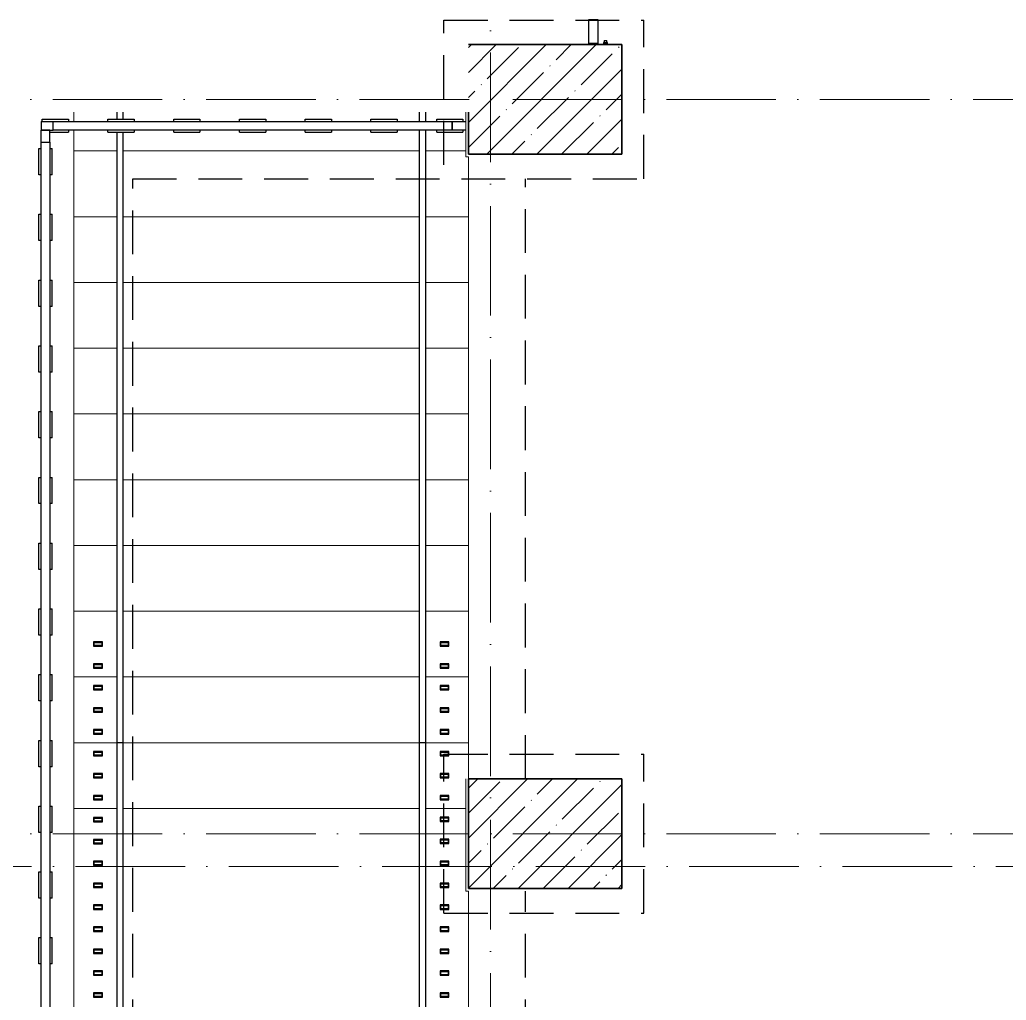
# Model space of a CAD drawing. Header units: millimetres. Extents: x -213536 to 1564669, y -45299 to 942238.
# Drawn here: x 522718 to 527220, y 516092 to 520566 of the extents above; entities that cross this region are included whole.
import ezdxf

# ---------------------------------------------------------------- set-up
doc = ezdxf.new("R2010")
doc.units = ezdxf.units.MM
doc.linetypes.add('50_200_ШТРИХ_1Т_ш5_п1_п1_', pattern=[700, 500, -100, 0, -100])
doc.linetypes.add('Штриховая _2 мм - 1 мм_', pattern=[300, 200, -100])
for name, color, linetype, lineweight in [('0-1', 7, 'Continuous', 5), ('0-2', 7, 'Continuous', 9), ('3) ЖБ 4м', 3, 'Continuous', 30), ('Контуры', 7, 'Continuous', 9), ('Линии подступенков', 7, 'Continuous', 9), ('Линии свеса', 7, 'Continuous', 9), ('Несущие колонны', 7, 'Continuous', 9), ('Несущие колонны-1', 7, 'Continuous', 35), ('Ограждение-1', 7, 'Continuous', 25), ('Оси-2', 7, '50_200_ШТРИХ_1Т_ш5_п1_п1_', 9), ('Стены-1', 7, 'Continuous', 13)]:
    doc.layers.add(name, color=color, linetype=linetype, lineweight=lineweight)
doc.layers.add('СТ-1_1', color=7, linetype='Штриховая _2 мм - 1 мм_', lineweight=90, true_color=0x888888)
doc.layers.get('0-2').off()

# ---------------------------------------------------------------- blocks, each defined once
blk = doc.blocks.new('Ос 3 эт верх часть')
at = {"layer": 'Оси-2'}
for p, q in [((524866, 499613), (524866, 535177.6)), ((502566, 520202.4), (535374.3, 520202.4)), ((502566, 516852.4), (534857.8, 516852.4)), ((535374.3, 516702.4), (481366, 516702.4))]:
    blk.add_line(p, q, dxfattribs=at)
blk = doc.blocks.new('BSC_Колонна _Прямоугольная - 500х700-V99-АИ2_03_План отделки стен 3-го этажа _Часть 1_')
at = {"layer": 'Несущие колонны'}
h = blk.add_hatch(dxfattribs=at)
h.set_pattern_fill('FP_97', color=256, style=0, pattern_type=2)
h.set_pattern_definition([(315, (-71950, 95950), (114.04925, 114.04925), []), (315, (-71950, 95835.95), (114.04925, 114.04925), [201.613, -40.323, 3.353, -36.97])])
h.paths.add_polyline_path([(-250, 28.2), (-250, -350), (250, -350), (250, 350), (-250, 350)], flags=0)
at = {"layer": 'Несущие колонны-1'}
for p, q in [((250, 350), (-250, 350)), ((-250, 350), (-250, -350)), ((250, -350), (250, 350)), ((-250, -350), (250, -350))]:
    blk.add_line(p, q, dxfattribs=at)
blk = doc.blocks.new('BSC_Колонна _Прямоугольная - 500х700-V100-АИ2_03_План отделки стен 3-го этажа _Часть 1_')
at = {"layer": 'Несущие колонны'}
h = blk.add_hatch(dxfattribs=at)
h.set_pattern_fill('FP_98', color=256, style=0, pattern_type=2)
h.set_pattern_definition([(315, (-75300, 95950), (114.04925, 114.04925), []), (315, (-75300, 95835.95), (114.04925, 114.04925), [201.613, -40.323, 3.353, -36.97])])
h.paths.add_polyline_path([(-250, 350), (-250, -350), (250, -350), (250, 350), (-58.3, 350)], flags=0)
at = {"layer": 'Несущие колонны-1'}
for p, q in [((-58.3, 350), (-250, 350)), ((-250, 350), (-250, -350)), ((250, -350), (250, 350)), ((-250, -350), (250, -350))]:
    blk.add_line(p, q, dxfattribs=at)
blk = doc.blocks.new('О_Элемент ограждения_Тетива_Труба_ГОСТ 8645-68 - О_Тетива_Труба_ГОСТ 8645-68-34877356-АИ2_03_План отделки стен 3-го этажа _Часть 1_')
at = {"layer": 'Ограждение-1'}
for p, q in [((0, -20), (0, 20)), ((0, 20), (8800, 20)), ((8800, -20), (0, -20))]:
    blk.add_line(p, q, dxfattribs=at)
blk = doc.blocks.new('О_Полоса_Трапеция прямоугольная_Прокат_ГОСТ 1032 - Крепежная пластина-34861005-АИ2_03_План отделки стен 3-го этажа _Часть 1_')
at = {"layer": 'Ограждение-1'}
for p, q in [((0, 30), (0, 20)), ((0, 30), (120, 30)), ((120, 20), (120, 30)), ((0, -20), (0, -30)), ((0, -30), (120, -30)), ((120, -30), (120, -20))]:
    blk.add_line(p, q, dxfattribs=at)
blk = doc.blocks.new('О_Элемент ограждения подвала_Маршевый_Площадочный__Труба_ГОСТ 8645-68 - О_Элемент ограждения подвала_Маршевый_Площадочный__Труба_ГОСТ 8645-68-34913015-АИ2_03_План отделки стен 3-го этажа _Часть 1_')
at = {"layer": 'Ограждение-1'}
for p, q in [((0, 20), (-55, 20)), ((-55, 20), (-55, -20)), ((0, -20), (0, 20)), ((0, -20), (-55, -20))]:
    blk.add_line(p, q, dxfattribs=at)
blk = doc.blocks.new('О_Элемент ограждения подвала_Маршевый_Площадочный__Труба_ГОСТ 8645-68 - О_Элемент ограждения подвала_Маршевый_Площадочный__Труба_ГОСТ 8645-68-34879188-АИ2_03_План отделки стен 3-го этажа _Часть 1_')
at = {"layer": 'Ограждение-1'}
for p, q in [((0, 20), (-54.3, 20)), ((-54.3, 20), (-54.3, -20)), ((0, -20), (0, 20)), ((0, -20), (-54.3, -20))]:
    blk.add_line(p, q, dxfattribs=at)
blk = doc.blocks.new('О_Элемент ограждения_Тетива_Труба_ГОСТ 8645-68 - О_Тетива_Труба_ГОСТ 8645-68-34998020-АИ2_03_План отделки стен 3-го этажа _Часть 1_')
at = {"layer": 'Ограждение-1'}
for p, q in [((0, -20), (0, 20)), ((0, 20), (110, 20)), ((110, 20), (110, -20)), ((110, -20), (0, -20))]:
    blk.add_line(p, q, dxfattribs=at)
blk = doc.blocks.new('О_Анкер клиновой4 - Анкер клиновой МКТ В 12-10-25_105-27393085-АИ2_03_План отделки стен 3-го этажа _Часть 1_')
at = {"layer": 'Ограждение-1'}
for p, q in [((96219, 80900), (96219, 80895)), ((96231, 80895), (96231, 80900)), ((96216, 80895), (96216, 80891)), ((96216, 80895), (96234, 80895)), ((96217.2, 80895), (96216, 80895)), ((96216, 80891), (96217.2, 80891)), ((96234, 80891), (96216, 80891)), ((96219, 80891), (96219, 80881)), ((96231, 80881), (96219, 80881)), ((96231, 80881), (96231, 80891)), ((96234, 80895), (96232.8, 80895)), ((96232.8, 80891), (96234, 80891)), ((96234, 80891), (96234, 80895))]:
    blk.add_line(p, q, dxfattribs=at)
blk = doc.blocks.new('О_Балясина_Труба_ГОСТ 1 - О_Балясина_Труба_ГОСТ 8645-68 2-34827333-АИ2_03_План отделки стен 3-го этажа _Часть 1_')
at = {"layer": 'Ограждение-1'}
for p, q in [((20, 10), (-20, 10)), ((-20, 10), (-20, -10)), ((-17, -7), (-17, 7)), ((-17, 7), (17, 7)), ((17, 7), (17, -7)), ((20, -10), (20, 10)), ((-20, -10), (20, -10)), ((17, -7), (-17, -7))]:
    blk.add_line(p, q, dxfattribs=at)
blk = doc.blocks.new('О_Элемент поручня_Маршевый с прямым участком_Труба_ГОСТ 8732-78 - О_Элемент поручня_Маршевый с прямым участком_Труба_ГОСТ 8732-78-34824621-АИ2_03_План отделки стен 3-го этажа _Часть 1_')
at = {"layer": 'Ограждение-1'}
for p, q in [((-4202, 0), (-5903.4, 0)), ((-5903.4, -30), (-4202, -30)), ((-1415, 0), (-4202, 0)), ((-4202, -30), (-1415, -30)), ((-1323.3, 0), (-1355, 0)), ((-1355, -30), (-1323.3, -30))]:
    blk.add_line(p, q, dxfattribs=at)
for points, knots in [([(-4202, 0), (-4201.7, 0), (-4201, -0.3), (-4200.2, -1.9), (-4199.4, -4.3), (-4198.7, -8.5), (-4198.4, -12.4), (-4198.4, -15)], [-0.5, -0.5, -0.5, -0.5, -0.4166667, -0.3333333, -0.25, -0.1666667, 0, 0, 0, 0]), ([(-4198.4, -15), (-4198.4, -17.6), (-4198.7, -21.5), (-4199.4, -25.7), (-4200.2, -28.1), (-4201, -29.7), (-4201.7, -30), (-4202, -30)], [-1, -1, -1, -1, -0.8333333, -0.75, -0.6666667, -0.5833333, -0.5, -0.5, -0.5, -0.5])]:
    blk.add_open_spline(points, degree=3, knots=knots, dxfattribs=at)
blk = doc.blocks.new('О_Балясина_Труба_ГОСТ 1 - О_Балясина_Труба_ГОСТ 8645-68 2-34874060-АИ2_03_План отделки стен 3-го этажа _Часть 1_')
at = {"layer": 'Ограждение-1'}
for p, q in [((20, 10), (-20, 10)), ((-20, 10), (-20, -10)), ((-17, -7), (-17, 7)), ((-17, 7), (17, 7)), ((17, 7), (17, -7)), ((20, -10), (20, 10)), ((-20, -10), (20, -10)), ((17, -7), (-17, -7))]:
    blk.add_line(p, q, dxfattribs=at)
blk = doc.blocks.new('О_Балясина_Труба_ГОСТ 1 - О_Балясина_Труба_ГОСТ 8645-68 2-34876323-АИ2_03_План отделки стен 3-го этажа _Часть 1_')
at = {"layer": 'Ограждение-1'}
for p, q in [((20, 10), (-20, 10)), ((-20, 10), (-20, -10)), ((-17, -7), (-17, 7)), ((-17, 7), (17, 7)), ((17, 7), (17, -7)), ((20, -10), (20, 10)), ((-20, -10), (20, -10)), ((17, -7), (-17, -7))]:
    blk.add_line(p, q, dxfattribs=at)
blk = doc.blocks.new('О_Балясина_Труба_ГОСТ 1 - О_Балясина_Труба_ГОСТ 8645-68 2-34906420-АИ2_03_План отделки стен 3-го этажа _Часть 1_')
at = {"layer": 'Ограждение-1'}
for p, q in [((20, 10), (-20, 10)), ((-20, 10), (-20, -10)), ((-17, 7), (17, 7)), ((-17, -7), (-17, 7)), ((17, 7), (17, -7)), ((20, -10), (20, 10)), ((-20, -10), (20, -10)), ((17, -7), (-17, -7))]:
    blk.add_line(p, q, dxfattribs=at)
blk = doc.blocks.new('О_Элемент поручня_Маршевый с прямым участком_Труба_ГОСТ 8732-78 - О_Элемент поручня_Маршевый с прямым участком_Труба_ГОСТ 8732-78-34906426-АИ2_03_План отделки стен 3-го этажа _Часть 1_')
at = {"layer": 'Ограждение-1'}
for p, q in [((-4202, 30), (-5903.4, 30)), ((-1405, 30), (-4202, 30)), ((-1323.3, 30), (-1365, 30)), ((-5903.4, 0), (-4202, 0)), ((-4202, 0), (-1405, 0)), ((-1365, 0), (-1323.3, 0))]:
    blk.add_line(p, q, dxfattribs=at)
for points, knots in [([(-4202, 30), (-4201.7, 30), (-4201, 29.7), (-4200.2, 28.1), (-4199.4, 25.7), (-4198.7, 21.5), (-4198.4, 17.6), (-4198.4, 15)], [-0.5, -0.5, -0.5, -0.5, -0.4166667, -0.3333333, -0.25, -0.1666667, 0, 0, 0, 0]), ([(-4198.4, 15), (-4198.4, 12.4), (-4198.7, 8.5), (-4199.4, 4.3), (-4200.2, 1.9), (-4201, 0.3), (-4201.7, 0), (-4202, 0)], [-1, -1, -1, -1, -0.8333333, -0.75, -0.6666667, -0.5833333, -0.5, -0.5, -0.5, -0.5])]:
    blk.add_open_spline(points, degree=3, knots=knots, dxfattribs=at)
blk = doc.blocks.new('О_Балясина_Труба_ГОСТ 1 - О_Балясина_Труба_ГОСТ 8645-68 2-34906428-АИ2_03_План отделки стен 3-го этажа _Часть 1_')
at = {"layer": 'Ограждение-1'}
for p, q in [((20, 10), (-20, 10)), ((-20, 10), (-20, -10)), ((-17, 7), (17, 7)), ((-17, -7), (-17, 7)), ((17, 7), (17, -7)), ((20, -10), (20, 10)), ((-20, -10), (20, -10)), ((17, -7), (-17, -7))]:
    blk.add_line(p, q, dxfattribs=at)
blk = doc.blocks.new('О_Балясина_Труба_ГОСТ 1 - О_Балясина_Труба_ГОСТ 8645-68 2-34906429-АИ2_03_План отделки стен 3-го этажа _Часть 1_')
at = {"layer": 'Ограждение-1'}
for p, q in [((20, 10), (-20, 10)), ((-20, 10), (-20, -10)), ((-17, 7), (17, 7)), ((-17, -7), (-17, 7)), ((17, 7), (17, -7)), ((20, -10), (20, 10)), ((-20, -10), (20, -10)), ((17, -7), (-17, -7))]:
    blk.add_line(p, q, dxfattribs=at)
blk = doc.blocks.new('О_Элемент ограждения_Тетива_Труба_ГОСТ 8645-68 - О_Тетива_Труба_ГОСТ 8645-68-34912924-АИ2_03_План отделки стен 3-го этажа _Часть 1_')
at = {"layer": 'Ограждение-1'}
for p, q in [((0, -20), (0, 20)), ((0, 20), (1820, 20)), ((1820, 20), (1820, -20)), ((1820, -20), (0, -20))]:
    blk.add_line(p, q, dxfattribs=at)
blk = doc.blocks.new('О_Элемент ограждения_Тетива_Труба_ГОСТ 8645-68 - О_Тетива_Труба_ГОСТ 8645-68-34910885-АИ2_03_План отделки стен 3-го этажа _Часть 1_')
at = {"layer": 'Ограждение-1'}
for p, q in [((0, -20), (0, 20)), ((0, 20), (63, 20)), ((63, -20), (0, -20))]:
    blk.add_line(p, q, dxfattribs=at)
blk = doc.blocks.new('О_Полоса_Трапеция прямоугольная_Прокат_ГОСТ 1032 - Крепежная пластина-V281-АИ2_03_План отделки стен 3-го этажа _Часть 1_')
at = {"layer": 'Ограждение-1'}
for p, q in [((35, 30), (120, 30)), ((120, 20), (120, 30)), ((0, -20), (0, -30)), ((0, -30), (120, -30)), ((120, -30), (120, -20))]:
    blk.add_line(p, q, dxfattribs=at)
blk = doc.blocks.new('0125-Р-ОО-Ш2-АР-о_23_10_2024_rvt-1-АИ2_03_План отделки стен 3-го этажа _Часть 1_')
at = {"layer": 'Контуры'}
for p, q in [((93800, 75241.7), (93800, 75200)), ((93800, 75160), (93800, 75065)), ((93800, 75065), (93800, 74765)), ((95600, 75038), (95600, 74765)), ((93800, 74765), (93800, 74465)), ((95600, 74765), (95600, 74465)), ((93800, 74465), (93800, 74165)), ((95600, 74465), (95600, 74165)), ((93800, 74165), (93800, 73865)), ((95600, 74165), (95600, 73865)), ((93800, 73865), (93800, 73565)), ((95600, 73865), (95600, 73565)), ((93800, 73565), (93800, 73265)), ((95600, 73565), (95600, 73265)), ((93800, 73265), (93800, 72965)), ((95600, 73265), (95600, 72965)), ((93800, 72965), (93800, 72665)), ((95600, 72965), (95600, 72665)), ((93800, 72665), (93800, 72365)), ((95600, 72665), (95600, 72365)), ((93800, 72365), (93800, 72065)), ((95600, 72365), (95600, 72200)), ((93800, 72065), (93800, 70365)), ((93994.9, 72065), (93800, 72065)), ((95375.3, 72065), (94024.7, 72065)), ((95588, 72065), (95405.1, 72065)), ((95600, 70365), (95600, 71688))]:
    blk.add_line(p, q, dxfattribs=at)
at = {"layer": 'Линии подступенков'}
for p, q in [((93994.8, 75065), (93800, 75065)), ((95375.2, 75065), (94024.8, 75065)), ((95588, 75065), (95405.2, 75065)), ((93994.8, 74765), (93800, 74765)), ((95375.6, 74765), (94024.4, 74765)), ((95600, 74765), (95405.2, 74765)), ((93994.8, 74465), (93800, 74465)), ((95375.4, 74465), (94024.6, 74465)), ((95600, 74465), (95405.2, 74465)), ((93995, 74165), (93800, 74165)), ((95375.3, 74165), (94024.7, 74165)), ((95600, 74165), (95405, 74165)), ((93995, 73865), (93800, 73865)), ((95375.3, 73865), (94024.7, 73865)), ((95600, 73865), (95405, 73865)), ((93995, 73565), (93800, 73565)), ((95375.3, 73565), (94024.7, 73565)), ((95600, 73565), (95405, 73565)), ((93994.9, 73265), (93800, 73265)), ((95375.3, 73265), (94024.7, 73265)), ((95600, 73265), (95405.1, 73265)), ((93994.9, 72965), (93800, 72965)), ((95375.2, 72965), (94024.8, 72965)), ((95600, 72965), (95405.1, 72965)), ((93994.8, 72665), (93800, 72665)), ((95375.2, 72665), (94024.8, 72665)), ((95600, 72665), (95405.2, 72665)), ((93994.8, 72365), (93800, 72365)), ((95375.2, 72365), (94024.8, 72365)), ((95600, 72365), (95405.2, 72365))]:
    blk.add_line(p, q, dxfattribs=at)
at = {"layer": 'Линии свеса'}
for p, q in [((93994.8, 75065), (93800, 75065)), ((95375.2, 75065), (94024.8, 75065)), ((95588, 75065), (95405.2, 75065)), ((93994.8, 74765), (93800, 74765)), ((95375.6, 74765), (94024.4, 74765)), ((95600, 74765), (95405.2, 74765)), ((93994.8, 74465), (93800, 74465)), ((95375.4, 74465), (94024.6, 74465)), ((95600, 74465), (95405.2, 74465)), ((93995, 74165), (93800, 74165)), ((95375.3, 74165), (94024.7, 74165)), ((95600, 74165), (95405, 74165)), ((93995, 73865), (93800, 73865)), ((95375.3, 73865), (94024.7, 73865)), ((95600, 73865), (95405, 73865)), ((93995, 73565), (93800, 73565)), ((95375.3, 73565), (94024.7, 73565)), ((95600, 73565), (95405, 73565)), ((93994.9, 73265), (93800, 73265)), ((95375.3, 73265), (94024.7, 73265)), ((95600, 73265), (95405.1, 73265)), ((93994.9, 72965), (93800, 72965)), ((95375.2, 72965), (94024.8, 72965)), ((95600, 72965), (95405.1, 72965)), ((93994.8, 72665), (93800, 72665)), ((95375.2, 72665), (94024.8, 72665)), ((95600, 72665), (95405.2, 72665)), ((93994.8, 72365), (93800, 72365)), ((95375.2, 72365), (94024.8, 72365)), ((95600, 72365), (95405.2, 72365))]:
    blk.add_line(p, q, dxfattribs=at)
at = {"layer": '0-2'}
for name, p, rotation in [('О_Элемент ограждения_Тетива_Труба_ГОСТ 8645-68 - О_Тетива_Труба_ГОСТ 8645-68-34998020-АИ2_03_План отделки стен 3-го этажа _Часть 1_', (96170, 75665), 269.9999999999996), ('BSC_Колонна _Прямоугольная - 500х700-V100-АИ2_03_План отделки стен 3-го этажа _Часть 1_', (95950, 75300), 89.9999999999999), ('О_Анкер клиновой4 - Анкер клиновой МКТ В 12-10-25_105-27393085-АИ2_03_План отделки стен 3-го этажа _Часть 1_', (192450, 156450), 180), ('О_Элемент поручня_Маршевый с прямым участком_Труба_ГОСТ 8732-78 - О_Элемент поручня_Маршевый с прямым участком_Труба_ГОСТ 8732-78-34824621-АИ2_03_План отделки стен 3-го этажа _Часть 1_', (93994.8, 76565), 89.99999999999733), ('О_Элемент поручня_Маршевый с прямым участком_Труба_ГОСТ 8732-78 - О_Элемент поручня_Маршевый с прямым участком_Труба_ГОСТ 8732-78-34906426-АИ2_03_План отделки стен 3-го этажа _Часть 1_', (95405.2, 76565), 90.0000000000027), ('О_Элемент ограждения подвала_Маршевый_Площадочный__Труба_ГОСТ 8645-68 - О_Элемент ограждения подвала_Маршевый_Площадочный__Труба_ГОСТ 8645-68-34913015-АИ2_03_План отделки стен 3-го этажа _Часть 1_', (93650, 75180), 180), ('О_Элемент ограждения_Тетива_Труба_ГОСТ 8645-68 - О_Тетива_Труба_ГОСТ 8645-68-34912924-АИ2_03_План отделки стен 3-го этажа _Часть 1_', (95525, 75180), 180), ('О_Элемент ограждения подвала_Маршевый_Площадочный__Труба_ГОСТ 8645-68 - О_Элемент ограждения подвала_Маршевый_Площадочный__Труба_ГОСТ 8645-68-34879188-АИ2_03_План отделки стен 3-го этажа _Часть 1_', (93670, 75105.7), 269.9999999999997), ('О_Элемент ограждения_Тетива_Труба_ГОСТ 8645-68 - О_Тетива_Труба_ГОСТ 8645-68-34877356-АИ2_03_План отделки стен 3-го этажа _Часть 1_', (93670, 75105.7), 269.9999999999996), ('О_Балясина_Труба_ГОСТ 1 - О_Балясина_Труба_ГОСТ 8645-68 2-34827333-АИ2_03_План отделки стен 3-го этажа _Часть 1_', (93909.6, 72815.4), 180), ('О_Балясина_Труба_ГОСТ 1 - О_Балясина_Труба_ГОСТ 8645-68 2-34874060-АИ2_03_План отделки стен 3-го этажа _Часть 1_', (93909.6, 72715.6), 180), ('О_Балясина_Труба_ГОСТ 1 - О_Балясина_Труба_ГОСТ 8645-68 2-34874060-АИ2_03_План отделки стен 3-го этажа _Часть 1_', (93909.6, 72615.6), 180), ('О_Балясина_Труба_ГОСТ 1 - О_Балясина_Труба_ГОСТ 8645-68 2-34827333-АИ2_03_План отделки стен 3-го этажа _Часть 1_', (93909.6, 72514.4), 180), ('О_Балясина_Труба_ГОСТ 1 - О_Балясина_Труба_ГОСТ 8645-68 2-34874060-АИ2_03_План отделки стен 3-го этажа _Часть 1_', (93909.6, 72414.6), 180), ('О_Балясина_Труба_ГОСТ 1 - О_Балясина_Труба_ГОСТ 8645-68 2-34874060-АИ2_03_План отделки стен 3-го этажа _Часть 1_', (93909.6, 72314.6), 180), ('О_Балясина_Труба_ГОСТ 1 - О_Балясина_Труба_ГОСТ 8645-68 2-34876323-АИ2_03_План отделки стен 3-го этажа _Часть 1_', (93909.6, 72214.6), 180), ('BSC_Колонна _Прямоугольная - 500х700-V99-АИ2_03_План отделки стен 3-го этажа _Часть 1_', (95950, 71950), 89.9999999999999), ('О_Балясина_Труба_ГОСТ 1 - О_Балясина_Труба_ГОСТ 8645-68 2-34827333-АИ2_03_План отделки стен 3-го этажа _Часть 1_', (93909.6, 72114.8), 180), ('О_Балясина_Труба_ГОСТ 1 - О_Балясина_Труба_ГОСТ 8645-68 2-34876323-АИ2_03_План отделки стен 3-го этажа _Часть 1_', (93909.6, 72014.1), 180), ('О_Балясина_Труба_ГОСТ 1 - О_Балясина_Труба_ГОСТ 8645-68 2-34876323-АИ2_03_План отделки стен 3-го этажа _Часть 1_', (93909.6, 71914.1), 180), ('О_Балясина_Труба_ГОСТ 1 - О_Балясина_Труба_ГОСТ 8645-68 2-34827333-АИ2_03_План отделки стен 3-го этажа _Часть 1_', (93909.6, 71814.5), 180), ('О_Балясина_Труба_ГОСТ 1 - О_Балясина_Труба_ГОСТ 8645-68 2-34876323-АИ2_03_План отделки стен 3-го этажа _Часть 1_', (93909.6, 71714.6), 180), ('О_Балясина_Труба_ГОСТ 1 - О_Балясина_Труба_ГОСТ 8645-68 2-34876323-АИ2_03_План отделки стен 3-го этажа _Часть 1_', (93909.6, 71614.6), 180), ('О_Балясина_Труба_ГОСТ 1 - О_Балясина_Труба_ГОСТ 8645-68 2-34827333-АИ2_03_План отделки стен 3-го этажа _Часть 1_', (93909.6, 71514.3), 180), ('О_Балясина_Труба_ГОСТ 1 - О_Балясина_Труба_ГОСТ 8645-68 2-34876323-АИ2_03_План отделки стен 3-го этажа _Часть 1_', (93909.6, 71413.7), 180), ('О_Балясина_Труба_ГОСТ 1 - О_Балясина_Труба_ГОСТ 8645-68 2-34876323-АИ2_03_План отделки стен 3-го этажа _Часть 1_', (93909.6, 71313.7), 180), ('О_Балясина_Труба_ГОСТ 1 - О_Балясина_Труба_ГОСТ 8645-68 2-34827333-АИ2_03_План отделки стен 3-го этажа _Часть 1_', (93909.6, 71214.1), 180)]:
    blk.add_blockref(name, p, dxfattribs=dict(at, rotation=rotation))
at = {"layer": '0-2', "extrusion": (0, 0, -1)}
for name, p, rotation in [('О_Полоса_Трапеция прямоугольная_Прокат_ГОСТ 1032 - Крепежная пластина-V281-АИ2_03_План отделки стен 3-го этажа _Часть 1_', (-93655, 75180), 180), ('О_Полоса_Трапеция прямоугольная_Прокат_ГОСТ 1032 - Крепежная пластина-34861005-АИ2_03_План отделки стен 3-го этажа _Часть 1_', (-93955, 75180), 180), ('О_Полоса_Трапеция прямоугольная_Прокат_ГОСТ 1032 - Крепежная пластина-34861005-АИ2_03_План отделки стен 3-го этажа _Часть 1_', (-94255, 75180), 180), ('О_Полоса_Трапеция прямоугольная_Прокат_ГОСТ 1032 - Крепежная пластина-34861005-АИ2_03_План отделки стен 3-го этажа _Часть 1_', (-94555, 75180), 180), ('О_Полоса_Трапеция прямоугольная_Прокат_ГОСТ 1032 - Крепежная пластина-34861005-АИ2_03_План отделки стен 3-го этажа _Часть 1_', (-94855, 75180), 180), ('О_Полоса_Трапеция прямоугольная_Прокат_ГОСТ 1032 - Крепежная пластина-34861005-АИ2_03_План отделки стен 3-го этажа _Часть 1_', (-95155, 75180), 180), ('О_Полоса_Трапеция прямоугольная_Прокат_ГОСТ 1032 - Крепежная пластина-34861005-АИ2_03_План отделки стен 3-го этажа _Часть 1_', (-95455, 75180), 180), ('О_Полоса_Трапеция прямоугольная_Прокат_ГОСТ 1032 - Крепежная пластина-34861005-АИ2_03_План отделки стен 3-го этажа _Часть 1_', (-93670, 74955.7), 90.0000000000002), ('О_Полоса_Трапеция прямоугольная_Прокат_ГОСТ 1032 - Крепежная пластина-34861005-АИ2_03_План отделки стен 3-го этажа _Часть 1_', (-93670, 74655.7), 90.0000000000002), ('О_Полоса_Трапеция прямоугольная_Прокат_ГОСТ 1032 - Крепежная пластина-34861005-АИ2_03_План отделки стен 3-го этажа _Часть 1_', (-93670, 74355.7), 90.0000000000002), ('О_Полоса_Трапеция прямоугольная_Прокат_ГОСТ 1032 - Крепежная пластина-34861005-АИ2_03_План отделки стен 3-го этажа _Часть 1_', (-93670, 74055.7), 90.0000000000002), ('О_Полоса_Трапеция прямоугольная_Прокат_ГОСТ 1032 - Крепежная пластина-34861005-АИ2_03_План отделки стен 3-го этажа _Часть 1_', (-93670, 73755.7), 90.0000000000002), ('О_Полоса_Трапеция прямоугольная_Прокат_ГОСТ 1032 - Крепежная пластина-34861005-АИ2_03_План отделки стен 3-го этажа _Часть 1_', (-93670, 73455.7), 90.0000000000002), ('О_Полоса_Трапеция прямоугольная_Прокат_ГОСТ 1032 - Крепежная пластина-34861005-АИ2_03_План отделки стен 3-го этажа _Часть 1_', (-93670, 73155.7), 90.0000000000002), ('О_Полоса_Трапеция прямоугольная_Прокат_ГОСТ 1032 - Крепежная пластина-34861005-АИ2_03_План отделки стен 3-го этажа _Часть 1_', (-93670, 72855.7), 90.0000000000002), ('О_Полоса_Трапеция прямоугольная_Прокат_ГОСТ 1032 - Крепежная пластина-34861005-АИ2_03_План отделки стен 3-го этажа _Часть 1_', (-93670, 72555.7), 90.0000000000002), ('О_Полоса_Трапеция прямоугольная_Прокат_ГОСТ 1032 - Крепежная пластина-34861005-АИ2_03_План отделки стен 3-го этажа _Часть 1_', (-93670, 72255.7), 90.0000000000002), ('О_Полоса_Трапеция прямоугольная_Прокат_ГОСТ 1032 - Крепежная пластина-34861005-АИ2_03_План отделки стен 3-го этажа _Часть 1_', (-93670, 71955.7), 90.0000000000002), ('О_Полоса_Трапеция прямоугольная_Прокат_ГОСТ 1032 - Крепежная пластина-34861005-АИ2_03_План отделки стен 3-го этажа _Часть 1_', (-93670, 71655.7), 90.0000000000002), ('О_Полоса_Трапеция прямоугольная_Прокат_ГОСТ 1032 - Крепежная пластина-34861005-АИ2_03_План отделки стен 3-го этажа _Часть 1_', (-93670, 71355.7), 90.0000000000002)]:
    blk.add_blockref(name, p, dxfattribs=dict(at, rotation=rotation))
at = {"layer": '0-2'}
for name, p in [('О_Элемент ограждения_Тетива_Труба_ГОСТ 8645-68 - О_Тетива_Труба_ГОСТ 8645-68-34910885-АИ2_03_План отделки стен 3-го этажа _Часть 1_', (95525, 75180)), ('О_Балясина_Труба_ГОСТ 1 - О_Балясина_Труба_ГОСТ 8645-68 2-34906420-АИ2_03_План отделки стен 3-го этажа _Часть 1_', (95490.4, 72815.4)), ('О_Балясина_Труба_ГОСТ 1 - О_Балясина_Труба_ГОСТ 8645-68 2-34906428-АИ2_03_План отделки стен 3-го этажа _Часть 1_', (95490.4, 72715.6)), ('О_Балясина_Труба_ГОСТ 1 - О_Балясина_Труба_ГОСТ 8645-68 2-34906428-АИ2_03_План отделки стен 3-го этажа _Часть 1_', (95490.4, 72615.6)), ('О_Балясина_Труба_ГОСТ 1 - О_Балясина_Труба_ГОСТ 8645-68 2-34906420-АИ2_03_План отделки стен 3-го этажа _Часть 1_', (95490.4, 72514.4)), ('О_Балясина_Труба_ГОСТ 1 - О_Балясина_Труба_ГОСТ 8645-68 2-34906428-АИ2_03_План отделки стен 3-го этажа _Часть 1_', (95490.4, 72414.6)), ('О_Балясина_Труба_ГОСТ 1 - О_Балясина_Труба_ГОСТ 8645-68 2-34906428-АИ2_03_План отделки стен 3-го этажа _Часть 1_', (95490.4, 72314.6)), ('О_Балясина_Труба_ГОСТ 1 - О_Балясина_Труба_ГОСТ 8645-68 2-34906429-АИ2_03_План отделки стен 3-го этажа _Часть 1_', (95490.4, 72214.6)), ('О_Балясина_Труба_ГОСТ 1 - О_Балясина_Труба_ГОСТ 8645-68 2-34906420-АИ2_03_План отделки стен 3-го этажа _Часть 1_', (95490.4, 72114.8)), ('О_Балясина_Труба_ГОСТ 1 - О_Балясина_Труба_ГОСТ 8645-68 2-34906429-АИ2_03_План отделки стен 3-го этажа _Часть 1_', (95490.4, 72015.1)), ('О_Балясина_Труба_ГОСТ 1 - О_Балясина_Труба_ГОСТ 8645-68 2-34906429-АИ2_03_План отделки стен 3-го этажа _Часть 1_', (95490.4, 71915.1)), ('О_Балясина_Труба_ГОСТ 1 - О_Балясина_Труба_ГОСТ 8645-68 2-34906420-АИ2_03_План отделки стен 3-го этажа _Часть 1_', (95490.4, 71814.5)), ('О_Балясина_Труба_ГОСТ 1 - О_Балясина_Труба_ГОСТ 8645-68 2-34906429-АИ2_03_План отделки стен 3-го этажа _Часть 1_', (95490.4, 71714.6)), ('О_Балясина_Труба_ГОСТ 1 - О_Балясина_Труба_ГОСТ 8645-68 2-34906429-АИ2_03_План отделки стен 3-го этажа _Часть 1_', (95490.4, 71614.6)), ('О_Балясина_Труба_ГОСТ 1 - О_Балясина_Труба_ГОСТ 8645-68 2-34906420-АИ2_03_План отделки стен 3-го этажа _Часть 1_', (95490.4, 71514.3)), ('О_Балясина_Труба_ГОСТ 1 - О_Балясина_Труба_ГОСТ 8645-68 2-34906429-АИ2_03_План отделки стен 3-го этажа _Часть 1_', (95490.4, 71413.7)), ('О_Балясина_Труба_ГОСТ 1 - О_Балясина_Труба_ГОСТ 8645-68 2-34906429-АИ2_03_План отделки стен 3-го этажа _Часть 1_', (95490.4, 71313.7)), ('О_Балясина_Труба_ГОСТ 1 - О_Балясина_Труба_ГОСТ 8645-68 2-34906420-АИ2_03_План отделки стен 3-го этажа _Часть 1_', (95490.4, 71214.1))]:
    blk.add_blockref(name, p, dxfattribs=at)
blk = doc.blocks.new('3этВверх')
at = {"layer": 'СТ-1_1', "lineweight": 25}
for p, q in [((524654, 520564.4), (525566, 520564.4)), ((524654, 519904.4), (524654, 520564.4)), ((525566, 519840.4), (525566, 520564.4)), ((523234, 519840.4), (525566, 519840.4)), ((523234, 511696.1), (523234, 519840.4)), ((525026, 517102.4), (525026, 519840.4)), ((524654, 517214.4), (525566, 517214.4)), ((524654, 516490.4), (524654, 517214.4)), ((525566, 516490.4), (525566, 517214.4)), ((525026, 511696.1), (525026, 516590.4)), ((524654, 516490.4), (525566, 516490.4))]:
    blk.add_line(p, q, dxfattribs=at)
at = {"layer": 'Стены-1'}
for p, q in [((524754, 520144.2), (524754, 519940.4)), ((524754, 519940.4), (524766, 519940.4)), ((524754, 517102.4), (524754, 516590.4)), ((524754, 516590.4), (524766, 516590.4))]:
    blk.add_line(p, q, dxfattribs=at)
at = {"layer": '0-1'}
blk.add_blockref('0125-Р-ОО-Ш2-АР-о_23_10_2024_rvt-1-АИ2_03_План отделки стен 3-го этажа _Часть 1_', (429166, 444902.4), dxfattribs=at)

msp = doc.modelspace()

# ---------------------------------------------------------------- block references
at = {"color": 5, "lineweight": 30}
msp.add_blockref('Ос 3 эт верх часть', (0, 0), dxfattribs=at)
at = {"layer": '3) ЖБ 4м'}
msp.add_blockref('3этВверх', (0, 0), dxfattribs=at)

doc.saveas('drawing.dxf')
